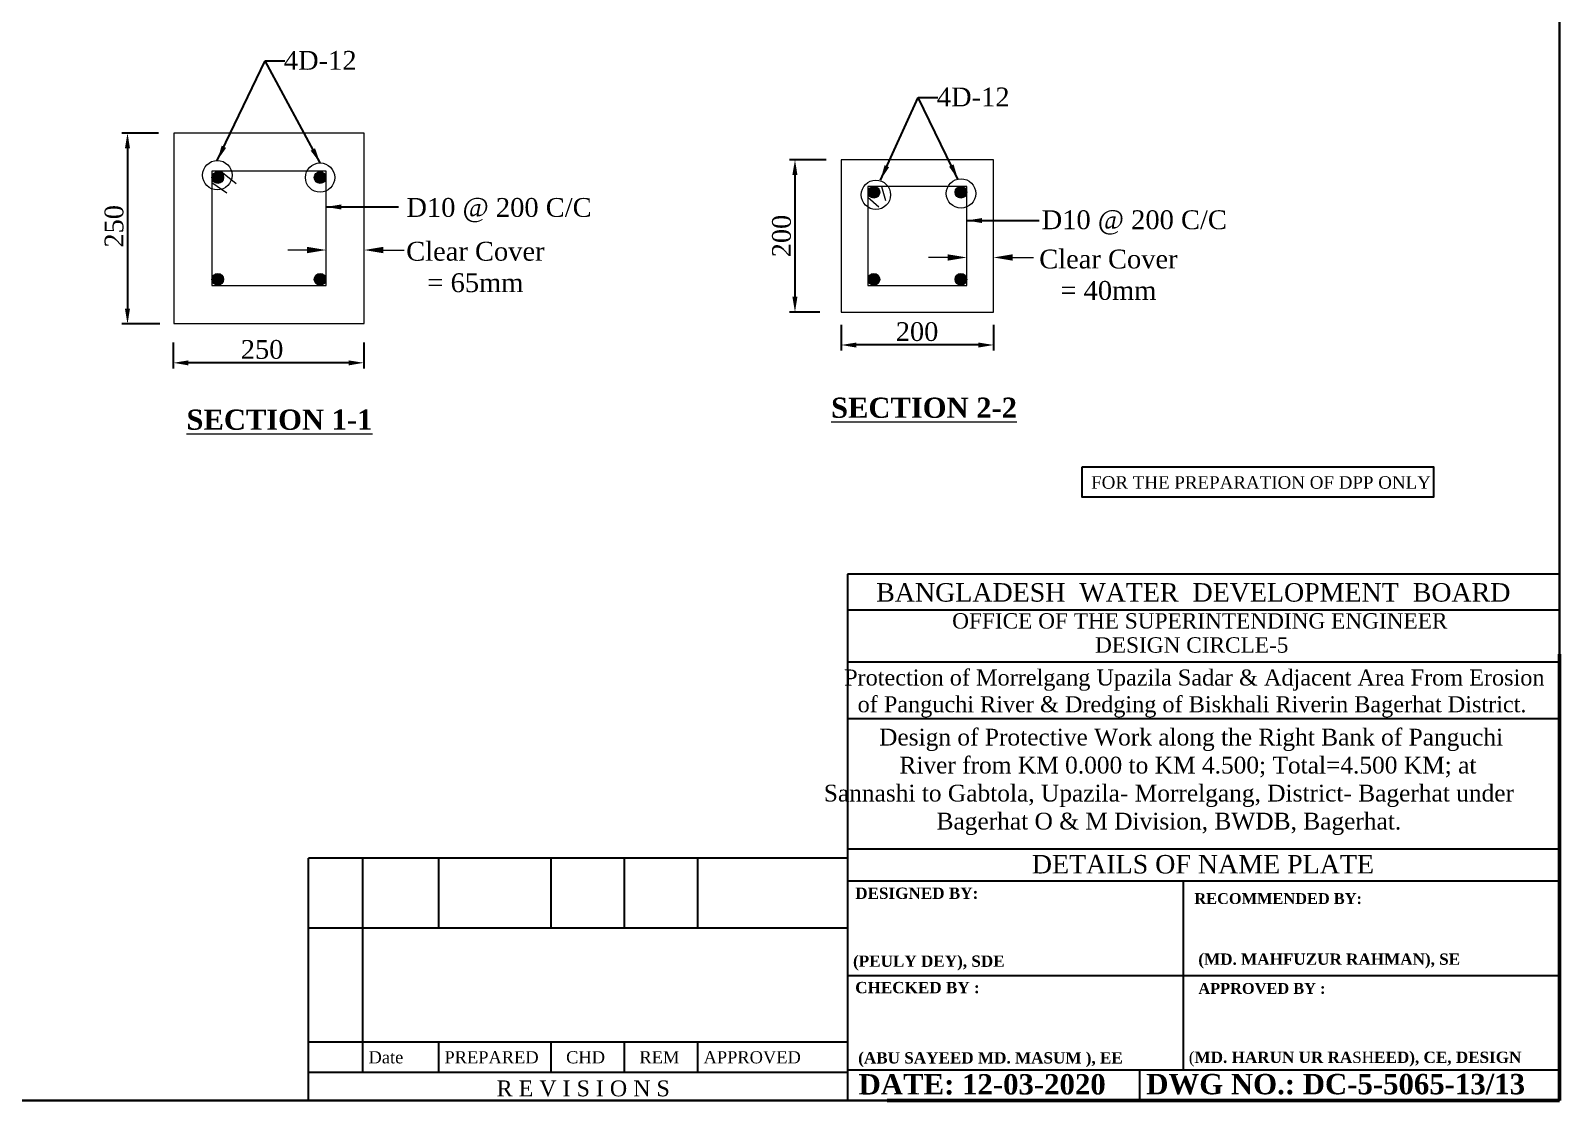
# Model space of a CAD drawing. Header units: metres. Extents: x -1354 to 3686, y -9962 to -7697.
# Drawn here: x 1720.9 to 1821.2, y -9051.4 to -8981.1 of the extents above; entities that cross this region are included whole.
import ezdxf
from ezdxf.enums import TextEntityAlignment as Align

# ---------------------------------------------------------------- set-up
doc = ezdxf.new("R2010")
doc.units = ezdxf.units.M
doc.layers.add('Blocks', color=11, linetype='Continuous', lineweight=9)
doc.layers.add('LINE', color=7, linetype='Continuous')
doc.styles.add('Kazi_T_H', font='timesbd.ttf')
doc.styles.get("Standard").update_dxf_attribs({"font": 'times.ttf'})
doc.dimstyles.get("Standard").update_dxf_attribs({"dimtxt": 0.5, "dimasz": 0.4075, "dimexe": 0.364, "dimexo": 0.219, "dimgap": 0.09, "dimtad": 0, "dimdec": 0, "dimlfac": 1000, "dimzin": 0, "dimdsep": 46, "dimtxsty": 'Standard', "dimcen": 0.09, "dimadec": 0, "dimazin": 0, "dimtfac": 1, "dimtdec": 0, "dimtofl": 0, "dimtmove": 0, "dimatfit": 3, "dimfxl": 1, "dimtolj": 1, "dimtzin": 0, "dimarcsym": 0})

# ---------------------------------------------------------------- blocks, each defined once
blk = doc.blocks.new('*D388')
at = {"layer": 'Blocks', "color": 0, "linetype": 'ByBlock', "lineweight": -2, "ltscale": 0.5}
for p, q in [((1730.23, -9001.62), (1730.23, -9003.32)), ((1742.73, -9001.62), (1742.73, -9003.32)), ((1741.73, -9002.95), (1731.23, -9002.95))]:
    blk.add_line(p, q, dxfattribs=at)
at = {"layer": 'Blocks', "color": 0, "linetype": 'ByBlock', "lineweight": -3, "ltscale": 0.5}
for points in [[(1731.23, -9002.79), (1731.23, -9003.12), (1730.23, -9002.95)], [(1741.73, -9002.79), (1741.73, -9003.12), (1742.73, -9002.95)]]:
    blk.add_solid(points, dxfattribs=at)
at = {"layer": 'Defpoints', "color": 0, "linetype": 'ByBlock', "lineweight": -3, "ltscale": 0.5}
for p in [(1730.23, -9001.4), (1742.73, -9001.4), (1730.23, -9002.95)]:
    blk.add_point(p, dxfattribs=at)
at = {"layer": 'Blocks', "color": 0, "linetype": 'ByBlock', "lineweight": 13, "ltscale": 0.5, "insert": (1736.06, -9002.08), "char_height": 1.23, "attachment_point": 5}
blk.add_mtext('\\A1;{\\fTimes New Roman|b0|i0|c0|p18;250}', dxfattribs=at)
blk = doc.blocks.new('*D389')
at = {"layer": 'Blocks', "color": 0, "linetype": 'ByBlock', "lineweight": -2, "ltscale": 0.5}
for p, q in [((1729.27, -8987.87), (1726.86, -8987.87)), ((1727.23, -8988.87), (1727.23, -8999.4)), ((1729.34, -9000.4), (1726.86, -9000.4))]:
    blk.add_line(p, q, dxfattribs=at)
at = {"layer": 'Blocks', "color": 0, "linetype": 'ByBlock', "lineweight": -3, "ltscale": 0.5}
for points in [[(1727.06, -8988.87), (1727.39, -8988.87), (1727.23, -8987.87)], [(1727.06, -8999.4), (1727.39, -8999.4), (1727.23, -9000.4)]]:
    blk.add_solid(points, dxfattribs=at)
at = {"layer": 'Defpoints', "color": 0, "linetype": 'ByBlock', "lineweight": -3, "ltscale": 0.5}
for p in [(1729.48, -8987.87), (1727.23, -9000.4), (1729.56, -9000.4)]:
    blk.add_point(p, dxfattribs=at)
at = {"layer": 'Blocks', "color": 0, "linetype": 'ByBlock', "lineweight": 13, "ltscale": 0.5, "insert": (1726.35, -8993.99), "char_height": 1.23, "attachment_point": 5, "rotation": 90}
blk.add_mtext('\\A1;{\\fTimes New Roman|b0|i0|c0|p18;250}', dxfattribs=at)
blk = doc.blocks.new('*D390')
at = {"layer": 'Blocks', "color": 0, "linetype": 'ByBlock', "lineweight": -2, "ltscale": 0.5}
for p, q in [((1774.05, -9000.45), (1774.05, -9002.15)), ((1784.05, -9000.45), (1784.05, -9002.15)), ((1783.05, -9001.78), (1775.05, -9001.78))]:
    blk.add_line(p, q, dxfattribs=at)
at = {"layer": 'Blocks', "color": 0, "linetype": 'ByBlock', "lineweight": -3, "ltscale": 0.5}
for points in [[(1775.05, -9001.62), (1775.05, -9001.95), (1774.05, -9001.78)], [(1783.05, -9001.62), (1783.05, -9001.95), (1784.05, -9001.78)]]:
    blk.add_solid(points, dxfattribs=at)
at = {"layer": 'Defpoints', "color": 0, "linetype": 'ByBlock', "lineweight": -3, "ltscale": 0.5}
for p in [(1774.05, -9000.23), (1784.05, -9000.23), (1774.05, -9001.78)]:
    blk.add_point(p, dxfattribs=at)
at = {"layer": 'Blocks', "color": 0, "linetype": 'ByBlock', "lineweight": 13, "ltscale": 0.5, "insert": (1779.03, -9000.91), "char_height": 1.23, "attachment_point": 5}
blk.add_mtext('\\A1;{\\fTimes New Roman|b0|i0|c0|p18;200}', dxfattribs=at)
blk = doc.blocks.new('*D391')
at = {"layer": 'Blocks', "color": 0, "linetype": 'ByBlock', "lineweight": -2, "ltscale": 0.5}
for p, q in [((1773.06, -8989.62), (1770.65, -8989.62)), ((1771.02, -8990.62), (1771.02, -8998.62)), ((1772.65, -8999.62), (1770.65, -8999.62))]:
    blk.add_line(p, q, dxfattribs=at)
at = {"layer": 'Blocks', "color": 0, "linetype": 'ByBlock', "lineweight": -3, "ltscale": 0.5}
for points in [[(1770.85, -8990.62), (1771.18, -8990.62), (1771.02, -8989.62)], [(1770.85, -8998.62), (1771.18, -8998.62), (1771.02, -8999.62)]]:
    blk.add_solid(points, dxfattribs=at)
at = {"layer": 'Defpoints', "color": 0, "linetype": 'ByBlock', "lineweight": -3, "ltscale": 0.5}
for p in [(1773.28, -8989.62), (1771.02, -8999.62), (1772.87, -8999.62)]:
    blk.add_point(p, dxfattribs=at)
at = {"layer": 'Blocks', "color": 0, "linetype": 'ByBlock', "lineweight": 13, "ltscale": 0.5, "insert": (1770.14, -8994.63), "char_height": 1.23, "attachment_point": 5, "rotation": 90}
blk.add_mtext('\\A1;{\\fTimes New Roman|b0|i0|c0|p18;200}', dxfattribs=at)
blk = doc.blocks.new('*D261')
at = {"layer": 'Blocks', "color": 0, "linetype": 'ByBlock', "lineweight": -2, "ltscale": 0.5}
for p, q in [((1730.23, -9001.62), (1730.23, -9003.32)), ((1742.73, -9001.62), (1742.73, -9003.32)), ((1741.73, -9002.95), (1731.23, -9002.95))]:
    blk.add_line(p, q, dxfattribs=at)
at = {"layer": 'Blocks', "color": 0, "linetype": 'ByBlock', "lineweight": -3, "ltscale": 0.5}
for points in [[(1731.23, -9002.79), (1731.23, -9003.12), (1730.23, -9002.95)], [(1741.73, -9002.79), (1741.73, -9003.12), (1742.73, -9002.95)]]:
    blk.add_solid(points, dxfattribs=at)
at = {"layer": 'Defpoints', "color": 0, "linetype": 'ByBlock', "lineweight": -3, "ltscale": 0.5}
for p in [(1730.23, -9001.4), (1742.73, -9001.4), (1730.23, -9002.95)]:
    blk.add_point(p, dxfattribs=at)
at = {"layer": 'Blocks', "color": 0, "linetype": 'ByBlock', "lineweight": 13, "ltscale": 0.5, "insert": (1736.06, -9002.08), "char_height": 1.23, "attachment_point": 5}
blk.add_mtext('\\A1;{\\fTimes New Roman|b0|i0|c0|p18;250}', dxfattribs=at)
blk = doc.blocks.new('*D262')
at = {"layer": 'Blocks', "color": 0, "linetype": 'ByBlock', "lineweight": -2, "ltscale": 0.5}
for p, q in [((1729.27, -8987.87), (1726.86, -8987.87)), ((1727.23, -8988.87), (1727.23, -8999.4)), ((1729.34, -9000.4), (1726.86, -9000.4))]:
    blk.add_line(p, q, dxfattribs=at)
at = {"layer": 'Blocks', "color": 0, "linetype": 'ByBlock', "lineweight": -3, "ltscale": 0.5}
for points in [[(1727.06, -8988.87), (1727.39, -8988.87), (1727.23, -8987.87)], [(1727.06, -8999.4), (1727.39, -8999.4), (1727.23, -9000.4)]]:
    blk.add_solid(points, dxfattribs=at)
at = {"layer": 'Defpoints', "color": 0, "linetype": 'ByBlock', "lineweight": -3, "ltscale": 0.5}
for p in [(1729.48, -8987.87), (1727.23, -9000.4), (1729.56, -9000.4)]:
    blk.add_point(p, dxfattribs=at)
at = {"layer": 'Blocks', "color": 0, "linetype": 'ByBlock', "lineweight": 13, "ltscale": 0.5, "insert": (1726.35, -8993.99), "char_height": 1.23, "attachment_point": 5, "rotation": 90}
blk.add_mtext('\\A1;{\\fTimes New Roman|b0|i0|c0|p18;250}', dxfattribs=at)
blk = doc.blocks.new('*D263')
at = {"layer": 'Blocks', "color": 0, "linetype": 'ByBlock', "lineweight": -2, "ltscale": 0.5}
for p, q in [((1774.05, -9000.45), (1774.05, -9002.15)), ((1784.05, -9000.45), (1784.05, -9002.15)), ((1783.05, -9001.78), (1775.05, -9001.78))]:
    blk.add_line(p, q, dxfattribs=at)
at = {"layer": 'Blocks', "color": 0, "linetype": 'ByBlock', "lineweight": -3, "ltscale": 0.5}
for points in [[(1775.05, -9001.62), (1775.05, -9001.95), (1774.05, -9001.78)], [(1783.05, -9001.62), (1783.05, -9001.95), (1784.05, -9001.78)]]:
    blk.add_solid(points, dxfattribs=at)
at = {"layer": 'Defpoints', "color": 0, "linetype": 'ByBlock', "lineweight": -3, "ltscale": 0.5}
for p in [(1774.05, -9000.23), (1784.05, -9000.23), (1774.05, -9001.78)]:
    blk.add_point(p, dxfattribs=at)
at = {"layer": 'Blocks', "color": 0, "linetype": 'ByBlock', "lineweight": 13, "ltscale": 0.5, "insert": (1779.03, -9000.91), "char_height": 1.23, "attachment_point": 5}
blk.add_mtext('\\A1;{\\fTimes New Roman|b0|i0|c0|p18;200}', dxfattribs=at)
blk = doc.blocks.new('*D264')
at = {"layer": 'Blocks', "color": 0, "linetype": 'ByBlock', "lineweight": -2, "ltscale": 0.5}
for p, q in [((1773.06, -8989.62), (1770.65, -8989.62)), ((1771.02, -8990.62), (1771.02, -8998.62)), ((1772.65, -8999.62), (1770.65, -8999.62))]:
    blk.add_line(p, q, dxfattribs=at)
at = {"layer": 'Blocks', "color": 0, "linetype": 'ByBlock', "lineweight": -3, "ltscale": 0.5}
for points in [[(1770.85, -8990.62), (1771.18, -8990.62), (1771.02, -8989.62)], [(1770.85, -8998.62), (1771.18, -8998.62), (1771.02, -8999.62)]]:
    blk.add_solid(points, dxfattribs=at)
at = {"layer": 'Defpoints', "color": 0, "linetype": 'ByBlock', "lineweight": -3, "ltscale": 0.5}
for p in [(1773.28, -8989.62), (1771.02, -8999.62), (1772.87, -8999.62)]:
    blk.add_point(p, dxfattribs=at)
at = {"layer": 'Blocks', "color": 0, "linetype": 'ByBlock', "lineweight": 13, "ltscale": 0.5, "insert": (1770.14, -8994.63), "char_height": 1.23, "attachment_point": 5, "rotation": 90}
blk.add_mtext('\\A1;{\\fTimes New Roman|b0|i0|c0|p18;200}', dxfattribs=at)

msp = doc.modelspace()

# ---------------------------------------------------------------- hatches: boundary and pattern name
at = {"layer": 'Blocks', "linetype": 'ByBlock', "lineweight": 13, "ltscale": 0.5}
for points in [[(1732.77084, -8990.79502, 1), (1733.536194, -8990.79502, 1)], [(1732.77084, -8990.79502, 1), (1733.536194, -8990.79502, 1)], [(1739.4816, -8990.79502, 1), (1740.246954, -8990.79502, 1)], [(1739.4816, -8990.79502, 1), (1740.246954, -8990.79502, 1)], [(1775.81444, -8991.754129, 1), (1776.579794, -8991.754129, 1)], [(1775.81444, -8991.754129, 1), (1776.579794, -8991.754129, 1)], [(1781.522454, -8991.754129, 1), (1782.287808, -8991.754129, 1)], [(1781.522454, -8991.754129, 1), (1782.287808, -8991.754129, 1)], [(1732.77084, -8997.473815, 1), (1733.536194, -8997.473815, 1)], [(1732.77084, -8997.473815, 1), (1733.536194, -8997.473815, 1)], [(1739.4816, -8997.473815, 1), (1740.246954, -8997.473815, 1)], [(1739.4816, -8997.473815, 1), (1740.246954, -8997.473815, 1)], [(1775.81444, -8997.471942, 1), (1776.579794, -8997.471942, 1)], [(1775.81444, -8997.471942, 1), (1776.579794, -8997.471942, 1)], [(1781.522454, -8997.471942, 1), (1782.287808, -8997.471942, 1)], [(1781.522454, -8997.471942, 1), (1782.287808, -8997.471942, 1)]]:
    msp.add_hatch(color=0, dxfattribs=at).paths.add_polyline_path(points)

# ---------------------------------------------------------------- linework, layer by layer
at = {"lineweight": 50, "ltscale": 0.5}
for p in [(1821.171863, -9022.072805), (1777.074687, -9051.358903)]:
    msp.add_line(p, (1821.171863, -9051.358903), dxfattribs=at)
at = {"color": 0, "linetype": 'Continuous', "lineweight": -3, "ltscale": 0.5}
for p, q in [((1774.459171, -9022.584706), (1821.171863, -9022.584706)), ((1796.514746, -9043.151061), (1821.171863, -9043.151061))]:
    msp.add_line(p, q, dxfattribs=at)
msp.add_lwpolyline([(1789.870843, -9009.780217), (1812.908229, -9009.780217), (1812.908229, -9011.768102), (1789.870843, -9011.768102)], close=True, dxfattribs=at)
at = {"layer": 'Blocks', "color": 0, "linetype": 'ByBlock', "lineweight": 13, "ltscale": 0.5}
for p, q in [((1733.352052, -8990.373324), (1734.353681, -8991.189264)), ((1733.352052, -8990.373324), (1734.353681, -8991.189264)), ((1732.757552, -8991.108555), (1733.743622, -8991.792616)), ((1732.757552, -8991.108555), (1733.743622, -8991.792616)), ((1776.685793, -8991.371452), (1776.948407, -8992.307512)), ((1776.685793, -8991.371452), (1776.948407, -8992.307512)), ((1775.798405, -8992.088992), (1776.510744, -8992.715436)), ((1775.798405, -8992.088992), (1776.510744, -8992.715436)), ((1739.007552, -8995.548877), (1737.757552, -8995.548877)), ((1739.007552, -8995.548877), (1737.757552, -8995.548877)), ((1740.257552, -8996.623324), (1740.257552, -8996.050532)), ((1740.257552, -8996.623324), (1740.257552, -8996.050532)), ((1742.757552, -8996.623324), (1742.757552, -8996.050532)), ((1742.757552, -8996.623324), (1742.757552, -8996.050532)), ((1744.007552, -8995.548877), (1745.369013, -8995.548877)), ((1744.007552, -8995.548877), (1745.369013, -8995.548877)), ((1781.038783, -8996.03794), (1779.788783, -8996.03794)), ((1781.038783, -8996.03794), (1779.788783, -8996.03794)), ((1785.298405, -8996.03794), (1786.659867, -8996.03794)), ((1785.298405, -8996.03794), (1786.659867, -8996.03794))]:
    msp.add_line(p, q, dxfattribs=at)
for points in [[(1730.257552, -9000.373324), (1742.757552, -9000.373324), (1742.757552, -8987.873324), (1730.257552, -8987.873324)], [(1730.257552, -9000.373324), (1742.757552, -9000.373324), (1742.757552, -8987.873324), (1730.257552, -8987.873324)], [(1774.048405, -8999.621452), (1784.048405, -8999.621452), (1784.048405, -8989.621452), (1774.048405, -8989.621452)], [(1774.048405, -8999.621452), (1784.048405, -8999.621452), (1784.048405, -8989.621452), (1774.048405, -8989.621452)], [(1732.757552, -8997.873324), (1740.257552, -8997.873324), (1740.257552, -8990.373324), (1732.757552, -8990.373324)], [(1732.757552, -8997.873324), (1740.257552, -8997.873324), (1740.257552, -8990.373324), (1732.757552, -8990.373324)], [(1775.798405, -8997.871452), (1782.298405, -8997.871452), (1782.298405, -8991.371452), (1775.798405, -8991.371452)], [(1775.798405, -8997.871452), (1782.298405, -8997.871452), (1782.298405, -8991.371452), (1775.798405, -8991.371452)]]:
    msp.add_lwpolyline(points, close=True, dxfattribs=at)
for centre, radius in [((1733.121036, -8990.636577), 0.963752), ((1733.121036, -8990.636577), 0.963752), ((1739.864277, -8990.79502), 0.963752), ((1739.864277, -8990.79502), 0.963752), ((1733.153517, -8990.79502), 0.382677), ((1733.153517, -8990.79502), 0.382677), ((1739.864277, -8990.79502), 0.382677), ((1739.864277, -8990.79502), 0.382677), ((1776.328956, -8991.924642), 0.963752), ((1776.328956, -8991.924642), 0.963752), ((1781.911915, -8991.836607), 0.963752), ((1781.911915, -8991.836607), 0.963752), ((1776.197117, -8991.754129), 0.382677), ((1776.197117, -8991.754129), 0.382677), ((1781.905131, -8991.754129), 0.382677), ((1781.905131, -8991.754129), 0.382677), ((1733.153517, -8997.473815), 0.382677), ((1733.153517, -8997.473815), 0.382677), ((1739.864277, -8997.473815), 0.382677), ((1739.864277, -8997.473815), 0.382677), ((1776.197117, -8997.471942), 0.382677), ((1776.197117, -8997.471942), 0.382677), ((1781.905131, -8997.471942), 0.382677), ((1781.905131, -8997.471942), 0.382677)]:
    msp.add_circle(centre, radius, dxfattribs=at)
for points in [[(1739.007552, -8995.340543), (1739.007552, -8995.75721), (1740.257552, -8995.548877)], [(1739.007552, -8995.340543), (1739.007552, -8995.75721), (1740.257552, -8995.548877)], [(1744.007552, -8995.340543), (1744.007552, -8995.75721), (1742.757552, -8995.548877)], [(1744.007552, -8995.340543), (1744.007552, -8995.75721), (1742.757552, -8995.548877)], [(1781.038783, -8995.829606), (1781.038783, -8996.246273), (1782.288783, -8996.03794)], [(1781.038783, -8995.829606), (1781.038783, -8996.246273), (1782.288783, -8996.03794)], [(1785.298405, -8995.829606), (1785.298405, -8996.246273), (1784.048405, -8996.03794)], [(1785.298405, -8995.829606), (1785.298405, -8996.246273), (1784.048405, -8996.03794)]]:
    msp.add_solid(points, dxfattribs=at)
at = {"layer": 'LINE', "color": 0, "linetype": 'ByBlock', "lineweight": -3, "ltscale": 0.5}
for p, q in [((1774.459171, -9016.823182), (1774.459171, -9051.358903)), ((1821.171863, -9016.823182), (1774.459171, -9016.823182)), ((1821.171863, -9019.182506), (1774.459171, -9019.182506)), ((1821.171863, -9026.325777), (1774.459171, -9026.325777)), ((1821.171863, -9034.872282), (1774.459171, -9034.872282)), ((1774.459171, -9035.453535), (1739.100088, -9035.453535)), ((1739.100088, -9051.358903), (1739.100088, -9035.453535)), ((1742.639955, -9035.453535), (1742.639955, -9049.526662)), ((1747.621669, -9035.453535), (1747.621669, -9040.055361)), ((1755.003585, -9035.453535), (1755.003585, -9040.055361)), ((1759.812622, -9035.453535), (1759.812622, -9040.055361)), ((1764.62166, -9035.453535), (1764.62166, -9040.055361)), ((1821.171863, -9036.960457), (1774.459171, -9036.960457)), ((1796.514746, -9049.341665), (1796.514746, -9036.960457)), ((1774.459171, -9040.055361), (1739.100088, -9040.055361)), ((1774.459171, -9043.151061), (1796.514746, -9043.151061)), ((1774.459171, -9047.525774), (1739.100088, -9047.525774)), ((1747.621669, -9047.525774), (1747.621669, -9049.526662)), ((1755.003585, -9047.525774), (1755.003585, -9049.526662)), ((1759.812622, -9047.525774), (1759.812622, -9049.526662)), ((1764.62166, -9047.525774), (1764.62166, -9049.526662)), ((1774.459171, -9049.526662), (1739.100088, -9049.526662)), ((1774.459171, -9049.341665), (1821.171863, -9049.341665)), ((1793.652518, -9051.358903), (1793.652518, -9049.341665))]:
    msp.add_line(p, q, dxfattribs=at)
at = {"layer": 'LINE', "color": 1, "linetype": 'ByBlock', "lineweight": 30, "ltscale": 0.5}
msp.add_lwpolyline([(1654.42551, -9051.358903), (1654.42551, -8933.44541), (1821.171863, -8933.44541), (1821.171863, -9051.358903), (1654.42551, -9051.358903)], close=True, dxfattribs=at)
msp.add_lwpolyline([(1654.42551, -9051.358903), (1654.42551, -8933.44541), (1821.171863, -8933.44541), (1821.171863, -9051.358903), (1654.42551, -9051.358903)], close=True, dxfattribs=at)

# ---------------------------------------------------------------- texts
at = {"layer": 'Blocks', "color": 0, "linetype": 'ByBlock', "lineweight": 13, "ltscale": 0.5}
for s, insert, char_height, width, attachment_point in [('{\\fTimes New Roman|b0|i0|c0|p18;4D-12}', (1739.870803, -8983.723097), 1.23705055, 51.40917127, 8), ('{\\fTimes New Roman|b0|i0|c0|p18;4D-12}', (1739.870803, -8983.723097), 1.23705055, 51.40917127, 8), ('{\\fTimes New Roman|b0|i0|c0|p18;4D-12}', (1782.7103, -8986.124307), 1.23705055, 51.40917127, 8), ('{\\fTimes New Roman|b0|i0|c0|p18;4D-12}', (1782.7103, -8986.124307), 1.23705055, 51.40917127, 8), ('D10 @ 200 C/C', (1751.602778, -8993.731793), 1.23705055, 51.40917127, 8), ('D10 @ 200 C/C', (1751.602778, -8993.731793), 1.23705055, 51.40917127, 8), ('D10 @ 200 C/C', (1793.278672, -8994.538371), 1.23705055, 51.40917127, 8), ('D10 @ 200 C/C', (1793.278672, -8994.538371), 1.23705055, 51.40917127, 8), ('Clear Cover\\P= 65mm', (1750.052555, -8998.328864), 1.23705055, 51.40917127, 8), ('Clear Cover\\P= 65mm', (1750.052555, -8998.328864), 1.23705055, 51.40917127, 8), ('Clear Cover\\P= 40mm', (1791.582493, -8998.838074), 1.23705055, 51.40917127, 8), ('Clear Cover\\P= 40mm', (1791.582493, -8998.838074), 1.23705055, 51.40917127, 8), ('{\\fTimes New Roman|b1|i0|c0|p18;\\L\\C7;SECTION 1-1}', (1731.099405, -9006.018575), 1.32685953, 55.69635843, 1), ('{\\fTimes New Roman|b1|i0|c0|p18;\\L\\C7;SECTION 1-1}', (1731.099405, -9006.018575), 1.32685953, 55.69635843, 1), ('{\\fTimes New Roman|b1|i0|c0|p18;\\L\\C7;SECTION 2-2}', (1773.387549, -9005.234261), 1.32685953, 55.69635843, 1), ('{\\fTimes New Roman|b1|i0|c0|p18;\\L\\C7;SECTION 2-2}', (1773.387549, -9005.234261), 1.32685953, 55.69635843, 1)]:
    msp.add_mtext(s, dxfattribs=dict(at, insert=insert, char_height=char_height, width=width, attachment_point=attachment_point))
at = {"layer": 'LINE', "color": 0, "linetype": 'ByBlock', "lineweight": -3, "ltscale": 0.5}
for s, height, p in [('BANGLADESH  WATER  DEVELOPMENT  BOARD', 1.21237071, (1797.153535, -9018.623725)), ('OFFICE OF THE SUPERINTENDING ENGINEER', 1.01119536, (1797.57976, -9020.392021)), ('DESIGN CIRCLE-5', 1.01119536, (1797.047431, -9021.973575)), ('DETAILS OF NAME PLATE ', 1.21343443, (1798.013894, -9036.463441)), ('R E V I S I O N S', 1.04145452, (1757.127504, -9051.088843))]:
    msp.add_text(s, height=height, dxfattribs=at).set_placement(p, align=Align.CENTER)
at = {"layer": 'LINE', "color": 0, "linetype": 'ByBlock', "lineweight": -3, "ltscale": 0.5, "style": 'Kazi_T_H'}
for s, height, p in [('DESIGNED BY:', 0.74287248, (1774.970566, -9038.133205)), ('(PEULY DEY), SDE', 0.74287248, (1774.828598, -9042.591008)), ('(MD. MAHFUZUR RAHMAN), SE ', 0.74287248, (1797.483907, -9042.458733)), ('CHECKED BY :', 0.74287248, (1774.970566, -9044.323809)), ('(ABU SAYEED MD. MASUM ), EE', 0.74287248, (1775.166696, -9048.936661)), ('DATE: 12-03-2020', 1.33717047, (1775.192888, -9050.969281)), ('DWG NO.: DC-5-5065-13/13', 1.33717047, (1794.066194, -9050.955785))]:
    msp.add_text(s, height=height, dxfattribs=at).set_placement(p)
at = {"layer": 'LINE', "lineweight": 50, "ltscale": 0.5, "style": 'Kazi_T_H'}
for s, p in [('RECOMMENDED BY:', (1797.222063, -9038.465492)), ('APPROVED BY :', (1797.482589, -9044.363973))]:
    msp.add_text(s, height=0.71009883, dxfattribs=at).set_placement(p)
at = {"layer": 'LINE', "color": 0, "linetype": 'ByBlock', "lineweight": -3, "ltscale": 0.5}
for s, p in [('Date', (1743.040132, -9048.926395)), ('PREPARED', (1748.021846, -9048.926395)), ('CHD', (1756.004028, -9048.926395)), ('REM', (1760.813066, -9048.926395)), ('APPROVED', (1765.021837, -9048.926395))]:
    msp.add_text(s, height=0.8003551, dxfattribs=at).set_placement(p)
at = {"layer": 'LINE', "color": 0, "linetype": 'ByBlock', "lineweight": 30, "ltscale": 0.5, "insert": (1790.448747, -9010.390345), "char_height": 0.82357735, "width": 80.56705505, "attachment_point": 1}
msp.add_mtext('\\pi-812,l812,t405.9,812;FOR THE PREPARATION OF DPP ONLY', dxfattribs=at)
at = {"layer": 'LINE', "color": 0, "linetype": 'ByBlock', "lineweight": 40, "ltscale": 0.5, "attachment_point": 2}
for s, insert, char_height, width in [('{\\fTimes New Roman|b1|i0|c0|p18; \\fTimes New Roman|b0|i0|c0|p18;\\H1.333x;Protection of Morrelgang Upazila Sadar & Adjacent Area From Erosion of Panguchi River & Dredging of Biskhali Riverin Bagerhat District.}', (1797.069986, -9023.077354), 0.78947585, 46.44407862), ('       Design of Protective Work along the Right Bank of Panguchi    \\P      River from KM 0.000 to KM 4.500; Total=4.500 KM; at Sannashi to Gabtola, Upazila- Morrelgang, District- Bagerhat under \\PBagerhat O & M Division, BWDB, Bagerhat.', (1795.55011, -9026.962866), 1.102704625, 46.23967682)]:
    msp.add_mtext(s, dxfattribs=dict(at, insert=insert, char_height=char_height, width=width))
at = {"layer": 'LINE', "color": 0, "linetype": 'ByBlock', "lineweight": -3, "ltscale": 0.5, "insert": (1807.768298, -9048.155687), "char_height": 0.742872482, "width": 23.14337427, "attachment_point": 2, "style": 'Kazi_T_H'}
msp.add_mtext('{\\fTimes New Roman|b0|i0|c0|p18;\\C7;(\\fTimes New Roman|b1|i0|c0|p18;MD. HARUN UR RA\\fTimes New Roman|b0|i0|c0|p18;SH}EED), CE, DESIGN', dxfattribs=at)

# ---------------------------------------------------------------- dimensions: what is measured, and where the dimension line sits
at = {"layer": 'Blocks', "color": 0, "linetype": 'ByBlock', "lineweight": 13, "ltscale": 0.5}
for base, p1, p2, text, picture, middle in [((1727.226991, -9000.39558), (1729.4849, -8987.873324), (1729.558545, -9000.39558), '{\\fTimes New Roman|b0|i0|c0|p18;250}', '*D389', (1727.226991, -8993.990221)), ((1727.226991, -9000.39558), (1729.4849, -8987.873324), (1729.558545, -9000.39558), '{\\fTimes New Roman|b0|i0|c0|p18;250}', '*D262', (1727.226991, -8993.990221)), ((1771.017844, -8999.621452), (1773.275754, -8989.621452), (1772.869584, -8999.621452), '{\\fTimes New Roman|b0|i0|c0|p18;200}', '*D391', (1771.017844, -8994.634543)), ((1771.017844, -8999.621452), (1773.275754, -8989.621452), (1772.869584, -8999.621452), '{\\fTimes New Roman|b0|i0|c0|p18;200}', '*D264', (1771.017844, -8994.634543))]:
    dim = msp.add_linear_dim(base=base, p1=p1, p2=p2, angle=90, text=text, dimstyle='Standard', override={"dimtxt": 1.23, "dimasz": 1, "dimgap": 0.25, "dimtad": 1, "dimazin": 1, "dimfxl": 700, "dimfxlon": 1}, dxfattribs=at)
    dim.commit()
    dim.dimension.update_dxf_attribs({"geometry": picture, "text_midpoint": middle, "dimtype": 160})
for base, p1, p2, text, picture, middle in [((1774.048405, -9001.784318), (1784.048405, -9000.233746), (1774.048405, -9000.233746), '{\\fTimes New Roman|b0|i0|c0|p18;200}', '*D390', (1779.027535, -9001.784318)), ((1774.048405, -9001.784318), (1784.048405, -9000.233746), (1774.048405, -9000.233746), '{\\fTimes New Roman|b0|i0|c0|p18;200}', '*D263', (1779.027535, -9001.784318)), ((1730.229845, -9002.951872), (1742.729845, -9001.4013), (1730.229845, -9001.4013), '{\\fTimes New Roman|b0|i0|c0|p18;250}', '*D388', (1736.063322, -9002.951872)), ((1730.229845, -9002.951872), (1742.729845, -9001.4013), (1730.229845, -9001.4013), '{\\fTimes New Roman|b0|i0|c0|p18;250}', '*D261', (1736.063322, -9002.951872))]:
    dim = msp.add_linear_dim(base=base, p1=p1, p2=p2, text=text, dimstyle='Standard', override={"dimtxt": 1.23, "dimasz": 1, "dimgap": 0.25, "dimtad": 1, "dimazin": 1, "dimfxl": 700, "dimfxlon": 1}, dxfattribs=at)
    dim.commit()
    dim.dimension.update_dxf_attribs({"geometry": picture, "text_midpoint": middle, "dimtype": 160})

# ---------------------------------------------------------------- leaders
for points in [[(1733.121036, -8989.672825), (1736.26049, -8983.133877), (1737.5563, -8983.133877)], [(1733.121036, -8989.672825), (1736.26049, -8983.133877), (1737.5563, -8983.133877)], [(1739.864277, -8989.831268), (1736.26049, -8983.133877), (1737.5563, -8983.133877)], [(1739.864277, -8989.831268), (1736.26049, -8983.133877), (1737.5563, -8983.133877)], [(1776.629774, -8990.95603), (1779.099987, -8985.535087), (1780.395797, -8985.535087)], [(1776.629774, -8990.95603), (1779.099987, -8985.535087), (1780.395797, -8985.535087)], [(1781.713788, -8990.904222), (1779.099987, -8985.535087), (1780.395797, -8985.535087)], [(1781.713788, -8990.904222), (1779.099987, -8985.535087), (1780.395797, -8985.535087)], [(1740.248483, -8992.722132), (1745.00086, -8992.722132)], [(1740.248483, -8992.722132), (1745.00086, -8992.722132)], [(1782.289337, -8993.613604), (1787.041713, -8993.613604)], [(1782.289337, -8993.613604), (1787.041713, -8993.613604)]]:
    msp.add_leader(points, dimstyle='Standard', override={"dimtxt": 1.23, "dimasz": 1, "dimgap": 0.25, "dimtad": 1, "dimazin": 1, "dimfxl": 700, "dimfxlon": 1}, dxfattribs=at)

doc.saveas('drawing.dxf')
